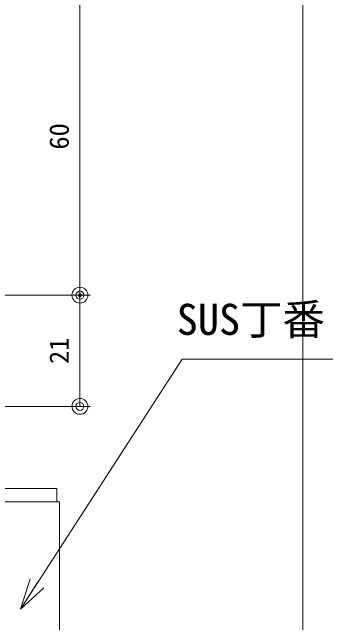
# Model space of a CAD drawing. Units: millimetres, scale not verified. Extents: x -631 to 631, y -445 to 446.
# Drawn here: x -60.6 to -1.4, y 145.9 to 261.2 of the extents above; entities that cross this region are included whole.
import ezdxf
from ezdxf.enums import TextEntityAlignment as Align

# ---------------------------------------------------------------- set-up
doc = ezdxf.new("R2010")
doc.units = ezdxf.units.MM
doc.header["$LTSCALE"] = 3
doc.header["$PDMODE"] = 32
doc.header["$PDSIZE"] = 0.6
doc.linetypes.add('USER1', pattern=[2, 1.25, -0.25, 0.25, -0.25])
doc.linetypes.add('USER4', pattern=[3.5, 2, -1.5])
for name, color, linetype, lineweight in [('0-0_0', 7, 'Continuous', 18), ('0-1_DEFPOINTS', 7, 'Continuous', 18), ('0-6_CSLAYER2', 7, 'Continuous', 18)]:
    doc.layers.add(name, color=color, linetype=linetype, lineweight=lineweight)
doc.styles.add('ＭＳ ゴシック', font='')
doc.styles.get('ＭＳ ゴシック').set_extended_font_data('MS Gothic')

# ---------------------------------------------------------------- blocks, each defined once
blk = doc.blocks.new('BLKF0052')
at = {"layer": '0-6_CSLAYER2'}
for p, q in [((265.822, 302.563), (273.322, 302.563)), ((265.822, 301.313), (265.822, 302.563)), ((273.322, 301.313), (273.322, 302.563)), ((261.322, 301.313), (273.572, 301.313)), ((265.572, 275.813), (265.572, 301.313)), ((273.572, 275.813), (273.572, 301.313)), ((261.322, 276.063), (273.572, 276.063)), ((265.572, 275.813), (265.572, 250.313)), ((273.572, 275.563), (261.322, 275.563)), ((265.822, 250.313), (265.822, 249.063)), ((273.322, 250.313), (273.322, 249.063)), ((273.322, 249.063), (265.822, 249.063))]:
    blk.add_line(p, q, dxfattribs=at)
at = {"layer": '0-6_CSLAYER2', "linetype": 'USER4'}
for p, q in [((244.572, 301.313), (244.572, 275.813)), ((244.572, 301.313), (261.322, 301.313)), ((244.572, 276.063), (261.322, 276.063)), ((275.004, 275.813), (264.367, 275.813)), ((244.572, 275.563), (244.572, 250.313)), ((261.322, 275.563), (244.572, 275.563)), ((261.322, 250.313), (244.572, 250.313))]:
    blk.add_line(p, q, dxfattribs=at)
at = {"layer": '0-6_CSLAYER2', "linetype": 'USER1'}
for p, q in [((248.072, 299.189), (248.072, 296.003)), ((256.072, 299.189), (256.072, 296.003)), ((246.531, 297.813), (249.461, 297.813)), ((254.531, 297.813), (257.461, 297.813)), ((248.072, 280.939), (248.072, 277.753)), ((256.072, 280.939), (256.072, 277.753)), ((246.531, 279.563), (249.461, 279.563)), ((254.531, 279.563), (257.461, 279.563)), ((248.072, 273.439), (248.072, 270.253)), ((256.072, 273.439), (256.072, 270.253)), ((246.531, 272.063), (249.461, 272.063)), ((254.531, 272.063), (257.461, 272.063)), ((248.072, 255.189), (248.072, 252.003)), ((256.072, 255.189), (256.072, 252.003)), ((246.531, 253.813), (249.461, 253.813)), ((254.531, 253.813), (257.461, 253.813))]:
    blk.add_line(p, q, dxfattribs=at)
at = {"layer": '0-6_CSLAYER2'}
blk.add_lwpolyline([(273.572, 275.813), (273.572, 250.313), (261.322, 250.313)], dxfattribs=at)
blk = doc.blocks.new('D39')
at = {"layer": '0-6_CSLAYER2'}
blk.add_line((296.51, 55.039), (296.51, 350.813), dxfattribs=at)
blk = doc.blocks.new('EDTIP_BLACKDOT_S')
at = {"layer": '0-0_0', "lineweight": 9}
blk.add_line((0, 0), (-1, 0), dxfattribs=at)
for radius in [0.5, 0.25]:
    blk.add_circle((0, 0), radius, dxfattribs=at)
blk = doc.blocks.new('EDTIP_BLACKDOT_E')
at = {"layer": '0-0_0', "lineweight": 9}
blk.add_line((0, 0), (-1, 0), dxfattribs=at)
for radius in [0.5, 0.25]:
    blk.add_circle((0, 0), radius, dxfattribs=at)
blk = doc.blocks.new('D120')
at = {"layer": '0-0_0'}
for p, q in [((864.259, 117.082), (888.805, 117.082)), ((886.805, 99.082), (886.805, 114.082)), ((853.509, 96.082), (888.805, 96.082))]:
    blk.add_line(p, q, dxfattribs=at)
at = {"layer": '0-1_DEFPOINTS'}
for p in [(862.259, 117.082), (886.805, 117.082), (851.509, 96.082)]:
    blk.add_point(p, dxfattribs=at)
at = {"layer": '0-0_0', "xscale": 3, "yscale": 3}
for name, p, rotation in [('EDTIP_BLACKDOT_E', (886.805, 117.082), 90), ('EDTIP_BLACKDOT_S', (886.805, 96.082), 270)]:
    blk.add_blockref(name, p, dxfattribs=dict(at, rotation=rotation))
at = {"layer": '0-0_0', "style": 'ＭＳ ゴシック'}
blk.add_text('21', height=3.666, rotation=90, dxfattribs=at).set_placement((885.805, 104.082), align=Align.BOTTOM_LEFT)
blk = doc.blocks.new('D121')
at = {"layer": '0-0_0'}
blk.add_line((886.805, 174.082), (886.805, 120.082), dxfattribs=at)
at = {"layer": '0-1_DEFPOINTS'}
for p in [(886.805, 177.082), (886.805, 117.082)]:
    blk.add_point(p, dxfattribs=at)
at = {"layer": '0-0_0', "xscale": 3, "yscale": 3}
for name, p, rotation in [('EDTIP_BLACKDOT_S', (886.805, 177.082), 90), ('EDTIP_BLACKDOT_E', (886.805, 117.082), 270)]:
    blk.add_blockref(name, p, dxfattribs=dict(at, rotation=rotation))
at = {"layer": '0-0_0', "style": 'ＭＳ ゴシック'}
blk.add_text('60', height=3.666, rotation=90, dxfattribs=at).set_placement((885.805, 144.582), align=Align.BOTTOM_LEFT)
blk = doc.blocks.new('EDTIP_ARROW_S')
at = {"layer": '0-0_0', "lineweight": 9}
for q in [(-0.9659, 0.2588), (-1, 0), (-0.9659, -0.2588)]:
    blk.add_line((0, 0), q, dxfattribs=at)

msp = doc.modelspace()

# ---------------------------------------------------------------- linework, layer by layer
at = {"layer": '0-6_CSLAYER2'}
for p, q in [((-59.035, 148.444), (-28.531, 195.637)), ((-28.531, 195.637), (12.434, 195.637))]:
    msp.add_line(p, q, dxfattribs=at)

# ---------------------------------------------------------------- block references
at = {"layer": '0-0_0', "xscale": 2, "yscale": 2}
for name in ['D39', 'BLKF0052']:
    msp.add_blockref(name, (-598.785, -433.876), dxfattribs=at)
at = {"layer": '0-0_0'}
for name in ['D121', 'D120']:
    msp.add_blockref(name, (-934.6, 90.667), dxfattribs=at)
at = {"layer": '0-6_CSLAYER2', "xscale": 6, "yscale": 6, "rotation": 237.12303}
msp.add_blockref('EDTIP_ARROW_S', (-59.035, 148.444), dxfattribs=at)

# ---------------------------------------------------------------- texts
at = {"layer": '0-0_0', "style": 'ＭＳ ゴシック'}
msp.add_text('SUS丁番', height=5.865, dxfattribs=at).set_placement((-29.55, 198.498), align=Align.BOTTOM_LEFT)

doc.saveas('drawing.dxf')
